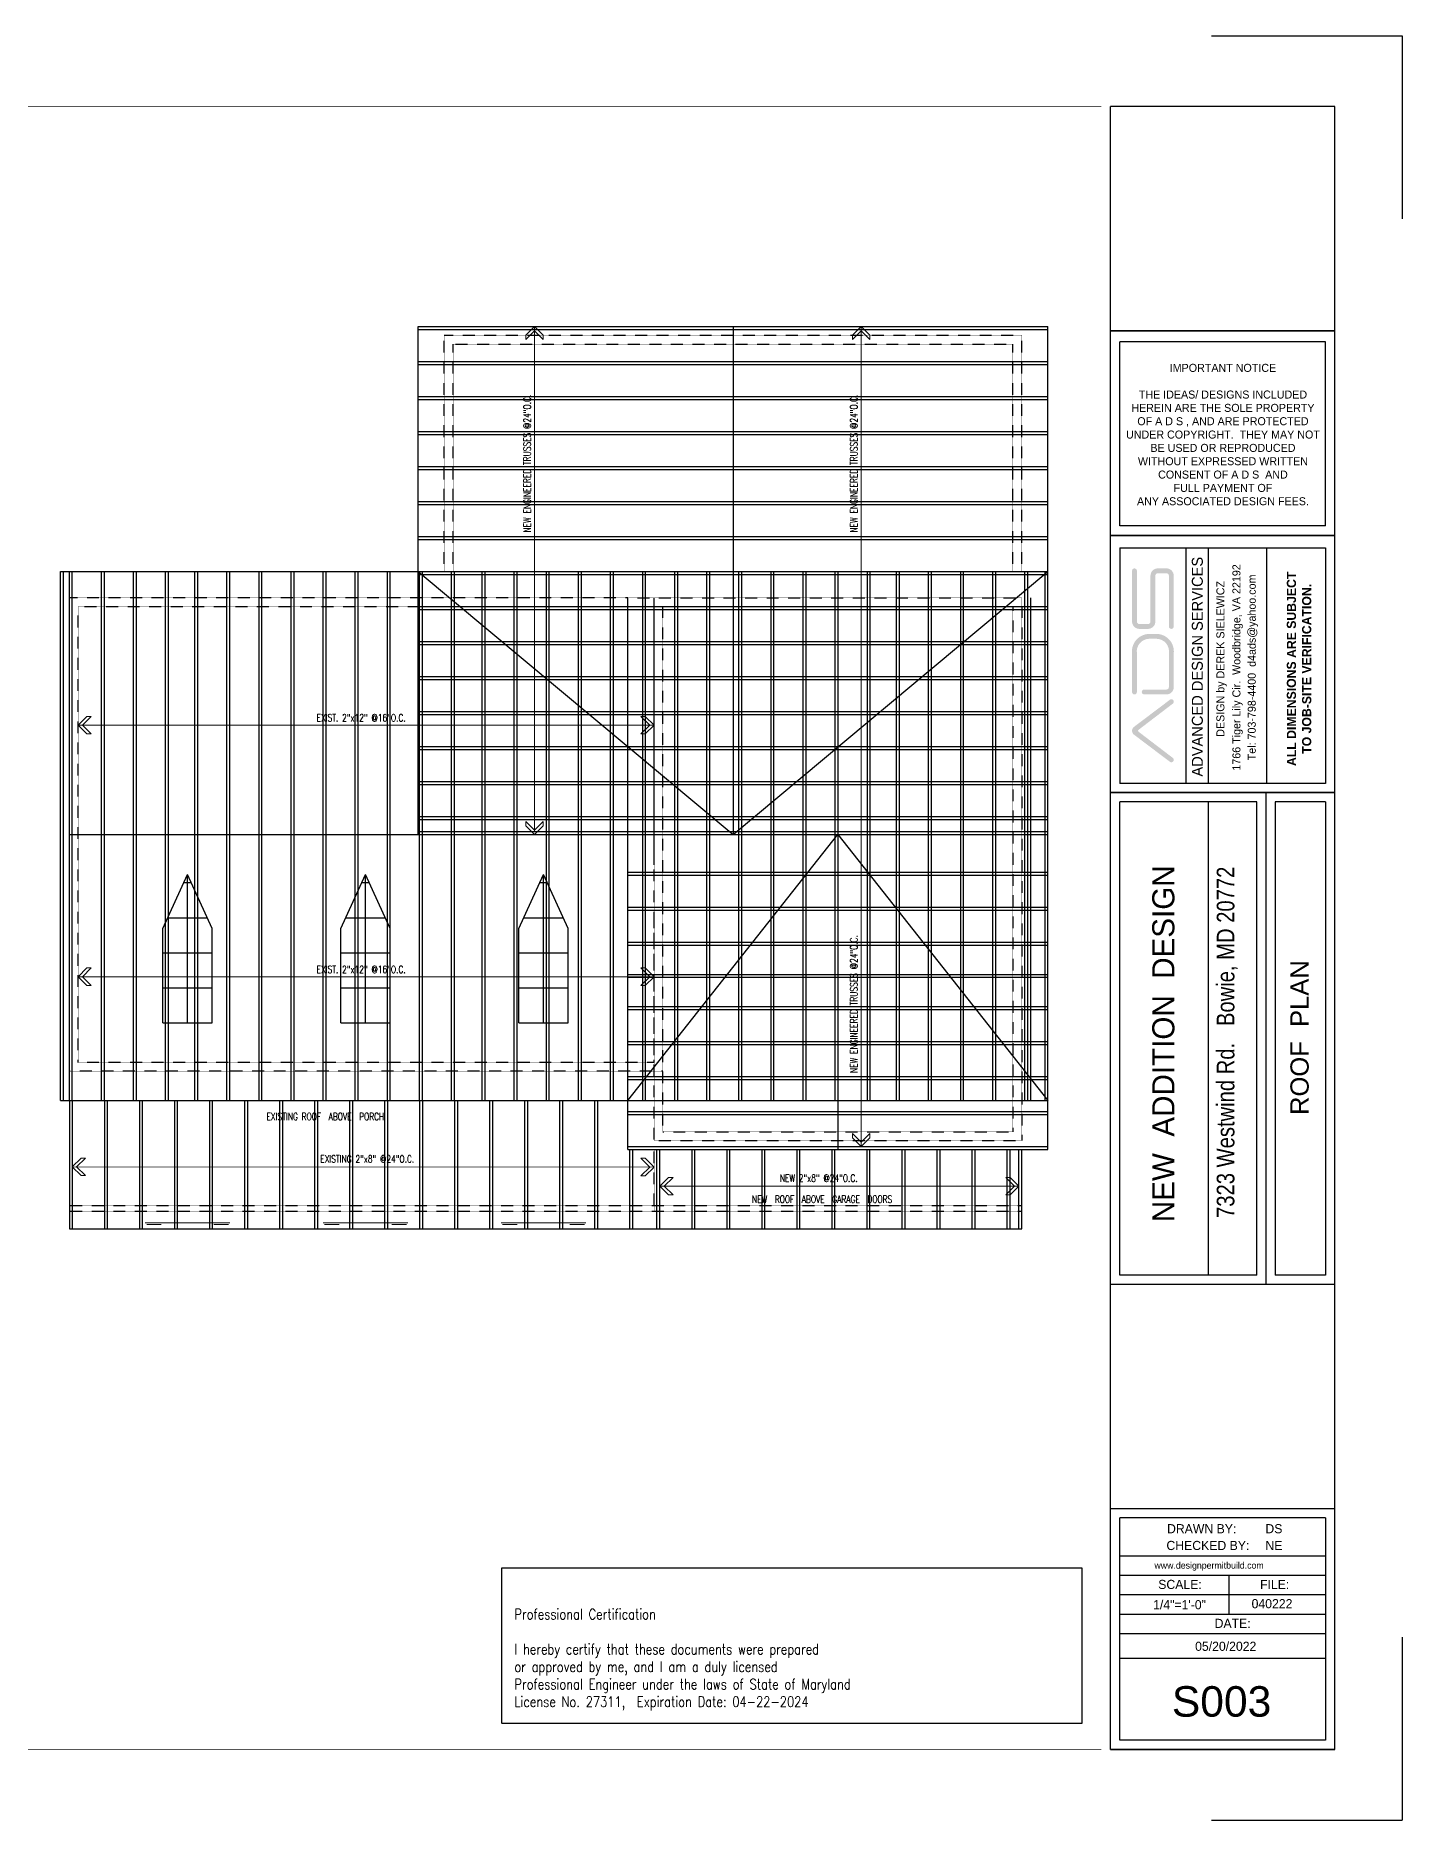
# Model space of a CAD drawing. Header units: inches. Extents: x 26998 to 46838, y -509 to 4343.
# Drawn here: x 35310 to 36247, y 1769 to 2993 of the extents above; entities that cross this region are included whole.
import ezdxf

# ---------------------------------------------------------------- set-up
doc = ezdxf.new("R2010")
doc.units = ezdxf.units.IN
doc.header["$LTSCALE"] = 0.5
doc.header["$MEASUREMENT"] = 0
doc.linetypes.add('DASHED', pattern=[0.75, 0.5, -0.25])
doc.linetypes.add('HIDDEN', pattern=[0.375, 0.25, -0.125])
doc.layers.add('A-Glaz', color=51, linetype='Continuous', lineweight=25)
doc.layers.add('TXT', color=4, linetype='Continuous', lineweight=9)
doc.layers.add('ARWALL', color=7, linetype='HIDDEN')
doc.layers.add('Title Block', color=7, linetype='Continuous')
doc.styles.add('HS-DESIGN-PLAN', font='GOTHIC.TTF', dxfattribs={"height": 0.09375})
doc.styles.add('HS-DESIGN-TTLB', font='GOTHIC.TTF')
doc.styles.get("Standard").update_dxf_attribs({"font": 'romans.shx', "width": 0.75})
doc.styles.add('TAGS', font='romans', dxfattribs={"width": 0.8})

msp = doc.modelspace()

# ---------------------------------------------------------------- hatches: boundary and pattern name
at = {"layer": 'Title Block'}
h = msp.add_hatch(color=256, dxfattribs=at)
h.paths.add_polyline_path([(36089.4782767, 2534.6635765, 0.1912949762), (36090.1462568, 2535.6985823), (36090.1462568, 2536.3456286, 0.1065363828), (36089.8676629, 2536.9912482, 0.1989123674), (36088.7844716, 2537.6680178), (36088.2337963, 2537.6680178, 0.1139636446), (36087.5399912, 2537.3806343), (36062.9602179, 2518.8025062, 0.5149988252), (36062.9602179, 2513.3683904), (36087.5399912, 2494.7902622, 0.1139636446), (36088.2337963, 2494.5028787), (36088.7844716, 2494.5028787, 0.1989123674), (36089.8676629, 2495.1796484, 0.1065363829), (36090.1462568, 2495.825268), (36090.1462568, 2496.4723143, 0.1912949762), (36089.4782767, 2497.5073201), (36066.0638488, 2515.391789, -0.5343557179), (36066.0638488, 2516.7791076)])
h.paths.add_polyline_path([(36085.1399062, 2541.0055849, 0.4142135624), (36090.1462568, 2546.0119356), (36090.1462568, 2569.1516721, 0.440849221), (36078.464772, 2582.5019405), (36073.2424211, 2582.5019405, 0.440849221), (36061.5609363, 2569.1516721), (36061.5609363, 2542.6743685, 0.4142135624), (36063.2297198, 2541.0055849, 0.4142135624), (36064.8985034, 2542.6743685), (36064.8985034, 2569.1516721, -0.4500136067), (36073.2424211, 2579.1643734), (36078.464772, 2579.1643734, -0.4500136067), (36086.8086897, 2569.1516721), (36086.8086897, 2546.0119356, -0.4142135624), (36085.1399062, 2544.343152), (36069.904854, 2544.343152, 0.4142135624), (36068.2360705, 2542.6743685, 0.4142135624), (36069.904854, 2541.0055849)])
h.paths.add_polyline_path([(36074.184813, 2590.9436406, -0.4142135624), (36072.5160295, 2589.2748571), (36066.5672869, 2589.2748571, -0.4142135624), (36064.8985034, 2590.9436406), (36064.8985034, 2625.764862, 0.4142135624), (36063.2297198, 2627.4336456, 0.4142135624), (36061.5609363, 2625.764862), (36061.5609363, 2590.9436406, 0.4142135624), (36066.5672869, 2585.93729), (36072.5160295, 2585.93729, 0.4142135624), (36077.5223801, 2590.9436406), (36077.5223801, 2622.4272949, -0.4142135624), (36079.1911636, 2624.0960785), (36085.1399062, 2624.0960785, -0.4142135624), (36086.8086897, 2622.4272949), (36086.8086897, 2587.6060736, 0.4142135624), (36088.4774733, 2585.93729, 0.4142135624), (36090.1462568, 2587.6060736), (36090.1462568, 2622.4272949, 0.4142135624), (36085.1399062, 2627.4336456), (36079.1911636, 2627.4336456, 0.4142135624), (36074.184813, 2622.4272949)])
h = msp.add_hatch(color=256, dxfattribs=at)
h.paths.add_polyline_path([(36089.4782767, 2534.6635765, 0.1912949762), (36090.1462568, 2535.6985823), (36090.1462568, 2536.3456286, 0.1065363828), (36089.8676629, 2536.9912482, 0.1989123674), (36088.7844716, 2537.6680178), (36088.2337963, 2537.6680178, 0.1139636446), (36087.5399912, 2537.3806343), (36062.9602179, 2518.8025062, 0.5149988252), (36062.9602179, 2513.3683904), (36087.5399912, 2494.7902622, 0.1139636446), (36088.2337963, 2494.5028787), (36088.7844716, 2494.5028787, 0.1989123674), (36089.8676629, 2495.1796484, 0.1065363829), (36090.1462568, 2495.825268), (36090.1462568, 2496.4723143, 0.1912949762), (36089.4782767, 2497.5073201), (36066.0638488, 2515.391789, -0.5343557179), (36066.0638488, 2516.7791076)])
h.paths.add_polyline_path([(36085.1399062, 2541.0055849, 0.4142135624), (36090.1462568, 2546.0119356), (36090.1462568, 2569.1516721, 0.440849221), (36078.464772, 2582.5019405), (36073.2424211, 2582.5019405, 0.440849221), (36061.5609363, 2569.1516721), (36061.5609363, 2542.6743685, 0.4142135624), (36063.2297198, 2541.0055849, 0.4142135624), (36064.8985034, 2542.6743685), (36064.8985034, 2569.1516721, -0.4500136067), (36073.2424211, 2579.1643734), (36078.464772, 2579.1643734, -0.4500136067), (36086.8086897, 2569.1516721), (36086.8086897, 2546.0119356, -0.4142135624), (36085.1399062, 2544.343152), (36069.904854, 2544.343152, 0.4142135624), (36068.2360705, 2542.6743685, 0.4142135624), (36069.904854, 2541.0055849)])
h.paths.add_polyline_path([(36074.184813, 2590.9436406, -0.4142135624), (36072.5160295, 2589.2748571), (36066.5672869, 2589.2748571, -0.4142135624), (36064.8985034, 2590.9436406), (36064.8985034, 2625.764862, 0.4142135624), (36063.2297198, 2627.4336456, 0.4142135624), (36061.5609363, 2625.764862), (36061.5609363, 2590.9436406, 0.4142135624), (36066.5672869, 2585.93729), (36072.5160295, 2585.93729, 0.4142135624), (36077.5223801, 2590.9436406), (36077.5223801, 2622.4272949, -0.4142135624), (36079.1911636, 2624.0960785), (36085.1399062, 2624.0960785, -0.4142135624), (36086.8086897, 2622.4272949), (36086.8086897, 2587.6060736, 0.4142135624), (36088.4774733, 2585.93729, 0.4142135624), (36090.1462568, 2587.6060736), (36090.1462568, 2622.4272949, 0.4142135624), (36085.1399062, 2627.4336456), (36079.1911636, 2627.4336456, 0.4142135624), (36074.184813, 2622.4272949)])

# ---------------------------------------------------------------- linework, layer by layer
for p, q in [((35788.036853, 2793.2590416), (35788.036853, 2444.9590416)), ((35788.036853, 2793.2590416), (35788.036853, 2444.9590416)), ((35572.136853, 2625.2590416), (35788.036853, 2444.9590416)), ((35788.036853, 2444.9590416), (36003.936853, 2625.2590416)), ((35859.936853, 2601.2590416), (35859.936853, 2229.0590416)), ((35333.136853, 2444.9590416), (35715.936853, 2444.9590416)), ((35715.936853, 2444.9590416), (36003.936853, 2444.9590416)), ((35715.936853, 2262.6590416), (35859.936853, 2444.9590416)), ((35859.936853, 2444.9590416), (35859.936853, 2229.0590416)), ((35859.936853, 2444.9590416), (36003.936853, 2262.6590416)), ((35397.136853, 2380.5695574), (35414.136853, 2417.5695574)), ((35411.5520632, 2411.9438385), (35416.7216428, 2411.9438385)), ((35431.136853, 2380.5695574), (35414.136853, 2417.5695574)), ((35414.136853, 2315.9438385), (35414.136853, 2417.5695574)), ((35519.136853, 2380.5695574), (35536.136853, 2417.5695574)), ((35533.5520632, 2411.9438385), (35538.7216428, 2411.9438385)), ((35553.136853, 2380.5695574), (35536.136853, 2417.5695574)), ((35536.136853, 2315.9438385), (35536.136853, 2417.5695574)), ((35641.136853, 2380.5695574), (35658.136853, 2417.5695574)), ((35655.5520632, 2411.9438385), (35660.7216428, 2411.9438385)), ((35675.136853, 2380.5695574), (35658.136853, 2417.5695574)), ((35658.136853, 2315.9438385), (35658.136853, 2417.5695574)), ((35400.5250362, 2387.9438385), (35427.7486698, 2387.9438385)), ((35522.5250362, 2387.9438385), (35549.7486698, 2387.9438385)), ((35644.5250362, 2387.9438385), (35671.7486698, 2387.9438385)), ((35397.136853, 2315.9438385), (35397.136853, 2380.5695574)), ((35431.136853, 2315.9438385), (35431.136853, 2380.5695574)), ((35519.136853, 2315.9438385), (35519.136853, 2380.5695574)), ((35553.136853, 2315.9438385), (35553.136853, 2380.5695574)), ((35641.136853, 2315.9438385), (35641.136853, 2380.5695574)), ((35675.136853, 2315.9438385), (35675.136853, 2380.5695574)), ((35397.136853, 2363.9438385), (35431.136853, 2363.9438385)), ((35397.136853, 2363.9438385), (35431.136853, 2363.9438385)), ((35519.136853, 2363.9438385), (35553.136853, 2363.9438385)), ((35519.136853, 2363.9438385), (35553.136853, 2363.9438385)), ((35641.136853, 2363.9438385), (35675.136853, 2363.9438385)), ((35641.136853, 2363.9438385), (35675.136853, 2363.9438385)), ((35397.136853, 2339.9438385), (35431.136853, 2339.9438385)), ((35519.136853, 2339.9438385), (35553.136853, 2339.9438385)), ((35641.136853, 2339.9438385), (35675.136853, 2339.9438385)), ((35397.136853, 2315.9438385), (35431.136853, 2315.9438385)), ((35519.136853, 2315.9438385), (35553.136853, 2315.9438385)), ((35641.136853, 2315.9438385), (35675.136853, 2315.9438385)), ((35715.936853, 2262.6590416), (36003.936853, 2262.6590416))]:
    msp.add_line(p, q)
msp.add_lwpolyline([(34545.483428, 2944.0852231, 0.5, 0.5, 0), (36040.5426627, 2944.0852231, 0, 0, 0), (36040.5426627, 1817.6360016, 0.5, 0.5, 0), (34545.483428, 1817.6360016, 0.5, 0.5, 0)], format="xyseb")
at = {"layer": 'A-Glaz', "lineweight": 9}
for p, q in [((35397.136853, 2178.6590416), (35385.136853, 2178.6590416)), ((35385.136853, 2178.6590416), (35443.136853, 2178.6590416)), ((35431.136853, 2178.6590416), (35397.136853, 2178.6590416)), ((35397.136853, 2178.6590416), (35431.136853, 2178.6590416)), ((35397.136853, 2178.6590416), (35431.136853, 2178.6590416)), ((35431.136853, 2178.6590416), (35443.136853, 2178.6590416)), ((35519.136853, 2178.6590416), (35507.136853, 2178.6590416)), ((35507.136853, 2178.6590416), (35565.136853, 2178.6590416)), ((35553.136853, 2178.6590416), (35519.136853, 2178.6590416)), ((35519.136853, 2178.6590416), (35553.136853, 2178.6590416)), ((35519.136853, 2178.6590416), (35553.136853, 2178.6590416)), ((35553.136853, 2178.6590416), (35565.136853, 2178.6590416)), ((35641.136853, 2178.6590416), (35629.136853, 2178.6590416)), ((35629.136853, 2178.6590416), (35687.136853, 2178.6590416)), ((35675.136853, 2178.6590416), (35641.136853, 2178.6590416)), ((35641.136853, 2178.6590416), (35675.136853, 2178.6590416)), ((35641.136853, 2178.6590416), (35675.136853, 2178.6590416)), ((35675.136853, 2178.6590416), (35687.136853, 2178.6590416)), ((35396.136853, 2177.6590416), (35386.136853, 2177.6590416)), ((35432.136853, 2177.6590416), (35442.136853, 2177.6590416)), ((35518.136853, 2177.6590416), (35508.136853, 2177.6590416)), ((35554.136853, 2177.6590416), (35564.136853, 2177.6590416)), ((35640.136853, 2177.6590416), (35630.136853, 2177.6590416)), ((35676.136853, 2177.6590416), (35686.136853, 2177.6590416))]:
    msp.add_line(p, q, dxfattribs=at)
at = {"layer": 'ARWALL', "color": 7}
for p, q in [((35590.136853, 2787.2590416), (35985.936853, 2787.2590416)), ((35590.136853, 2625.2590416), (35590.136853, 2787.2590416)), ((35596.136853, 2781.2590416), (35979.936853, 2781.2590416)), ((35596.136853, 2625.2590416), (35596.136853, 2781.2590416)), ((35979.936853, 2625.2590416), (35979.936853, 2781.2590416)), ((35979.936853, 2625.2590416), (35979.936853, 2781.2590416)), ((35985.936853, 2625.2590416), (35985.936853, 2787.2590416)), ((35985.936853, 2625.2590416), (35985.936853, 2787.2590416)), ((35985.936853, 2625.2590416), (35985.936853, 2787.2590416)), ((35985.936853, 2625.2590416), (35985.936853, 2787.2590416)), ((35333.136853, 2262.6590416), (35333.136853, 2607.2590416)), ((35715.936853, 2607.2590416), (35333.136853, 2607.2590416)), ((35715.936853, 2607.2590416), (35733.936853, 2607.2590416)), ((35733.936853, 2288.6590416), (35733.936853, 2607.2590416)), ((35733.936853, 2607.2590416), (35985.936853, 2607.2590416)), ((35985.936853, 2607.2590416), (35985.936853, 2235.0590416)), ((35339.136853, 2601.2590416), (35739.936853, 2601.2590416)), ((35339.136853, 2288.6590416), (35339.136853, 2601.2590416)), ((35739.936853, 2601.2590416), (35979.936853, 2601.2590416)), ((35739.936853, 2241.0590416), (35739.936853, 2601.2590416)), ((35739.936853, 2601.2590416), (35979.936853, 2601.2590416)), ((35979.936853, 2601.2590416), (35979.936853, 2241.0590416)), ((35733.936853, 2235.0590416), (35733.936853, 2394.2590416)), ((35733.936853, 2288.6590416), (35733.936853, 2348.6590416)), ((35733.936853, 2288.6590416), (35339.136853, 2288.6590416)), ((35739.936853, 2282.6590416), (35333.136853, 2282.6590416)), ((35739.936853, 2241.0590416), (35979.936853, 2241.0590416)), ((35733.936853, 2235.0590416), (35985.936853, 2235.0590416)), ((35733.936853, 2186.6590416), (35733.936853, 2229.0590416)), ((35333.136853, 2190.6590416), (35985.936853, 2190.6590416)), ((35333.136853, 2186.6590416), (35733.936853, 2186.6590416)), ((35333.136853, 2186.6590416), (35985.936853, 2186.6590416))]:
    msp.add_line(p, q, dxfattribs=at)
at = {"layer": 'Title Block'}
for p, q in [((36115.9988209, 2992.6621831), (36246.8024059, 2992.6621831)), ((36115.9988209, 2992.6621831), (36246.8024059, 2992.6621831)), ((36115.9988209, 2992.6621831), (36246.8024059, 2992.6621831)), ((36115.9988209, 2992.6621831), (36246.8024059, 2992.6621831)), ((36115.9988209, 2992.6621831), (36246.8024059, 2992.6621831)), ((36115.9988209, 2992.6621831), (36246.8024059, 2992.6621831)), ((36115.9988209, 2992.6621831), (36246.8024059, 2992.6621831)), ((36115.9988209, 2992.6621831), (36246.8024059, 2992.6621831)), ((36246.8024059, 2992.6621831), (36246.8024059, 2867.1717031)), ((36246.8024059, 2992.6621831), (36246.8024059, 2867.1717031)), ((36246.8024059, 2992.6621831), (36246.8024059, 2867.1717031)), ((36246.8024059, 2992.6621831), (36246.8024059, 2867.1717031)), ((36246.8024059, 2992.6621831), (36246.8024059, 2867.1717031)), ((36246.8024059, 2992.6621831), (36246.8024059, 2867.1717031)), ((36246.8024059, 2992.6621831), (36246.8024059, 2867.1717031)), ((36246.8024059, 2992.6621831), (36246.8024059, 2867.1717031)), ((36246.8024059, 2992.6621831), (36246.8024059, 2867.1717031)), ((36246.8024059, 2992.6621831), (36246.8024059, 2867.1717031)), ((36246.8024059, 2992.6621831), (36246.8024059, 2867.1717031)), ((36246.8024059, 2992.6621831), (36246.8024059, 2867.1717031)), ((36246.8024059, 2992.6621831), (36246.8024059, 2867.1717031)), ((36246.8024059, 2992.6621831), (36246.8024059, 2867.1717031)), ((36246.8024059, 2992.6621831), (36246.8024059, 2867.1717031)), ((36246.8024059, 2992.6621831), (36246.8024059, 2867.1717031)), ((36246.8024059, 2992.6621831), (36246.8024059, 2867.1717031)), ((36246.8024059, 2992.6621831), (36246.8024059, 2867.1717031)), ((36246.8024059, 2992.6621831), (36246.8024059, 2867.1717031)), ((36246.8024059, 2992.6621831), (36246.8024059, 2867.1717031)), ((36246.8024059, 2992.6621831), (36246.8024059, 2867.1717031)), ((36246.8024059, 2992.6621831), (36246.8024059, 2867.1717031)), ((36246.8024059, 2992.6621831), (36246.8024059, 2867.1717031)), ((36246.8024059, 2992.6621831), (36246.8024059, 2867.1717031)), ((36246.8024059, 2992.6621831), (36246.8024059, 2867.1717031)), ((36246.8024059, 2992.6621831), (36246.8024059, 2867.1717031)), ((36246.8024059, 2992.6621831), (36246.8024059, 2867.1717031)), ((36246.8024059, 2992.6621831), (36246.8024059, 2867.1717031)), ((36246.8024059, 2992.6621831), (36246.8024059, 2867.1717031)), ((36246.8024059, 2992.6621831), (36246.8024059, 2867.1717031)), ((36046.8677877, 1817.6359916), (36046.8677877, 2944.0852131)), ((36200.4827877, 2944.0852131), (36046.8677877, 2944.0852131)), ((36200.4827877, 1817.6359916), (36200.4827877, 2944.0852131)), ((35572.136853, 2793.2590416), (36003.936853, 2793.2590416)), ((35572.136853, 2444.9590416), (35572.136853, 2793.2590416)), ((35572.136853, 2791.2590416), (36003.936853, 2791.2590416)), ((36003.936853, 2229.0590416), (36003.936853, 2793.2590416)), ((36046.8677877, 2790.4027131), (36200.4827877, 2790.4027131)), ((36046.8677877, 2790.4027131), (36200.4827877, 2790.4027131)), ((36046.8677877, 2790.4027131), (36200.4827877, 2790.4027131)), ((36046.8677877, 2790.4027131), (36200.4827877, 2790.4027131)), ((36200.4827877, 2790.4027131), (36046.8677877, 2790.4027131)), ((36053.1377877, 2656.4939631), (36053.1377877, 2782.8152131)), ((36194.2127877, 2782.8152131), (36053.1377877, 2782.8152131)), ((36053.1377877, 2656.4939631), (36053.1377877, 2782.8152131)), ((36194.2127877, 2656.4939631), (36194.2127877, 2782.8152131)), ((35572.136853, 2769.2590416), (36003.936853, 2769.2590416)), ((35572.136853, 2767.2590416), (36003.936853, 2767.2590416)), ((35572.136853, 2745.2590416), (36003.936853, 2745.2590416)), ((35572.136853, 2743.2590416), (36003.936853, 2743.2590416)), ((35572.136853, 2721.2590416), (36003.936853, 2721.2590416)), ((35572.136853, 2719.2590416), (36003.936853, 2719.2590416)), ((35572.136853, 2697.2590416), (36003.936853, 2697.2590416)), ((35572.136853, 2695.2590416), (36003.936853, 2695.2590416)), ((35572.136853, 2673.2590416), (36003.936853, 2673.2590416)), ((35572.136853, 2671.2590416), (36003.936853, 2671.2590416)), ((36194.2127877, 2656.4939631), (36053.1377877, 2656.4939631)), ((35572.136853, 2649.2590416), (36003.936853, 2649.2590416)), ((35572.136853, 2647.2590416), (36003.936853, 2647.2590416)), ((36046.8677877, 2649.9027131), (36200.4827877, 2649.9027131)), ((36046.8677877, 2649.9027131), (36200.4827877, 2649.9027131)), ((36046.8677877, 2649.9027131), (36200.4827877, 2649.9027131)), ((36200.4827877, 2649.9027131), (36046.8677877, 2649.9027131)), ((36053.1929127, 2641.4939631), (36194.2127877, 2641.4939631)), ((36053.1929127, 2641.4939631), (36053.1929127, 2479.9897139)), ((36053.1929127, 2641.4939631), (36053.1929127, 2479.9897139)), ((36098.724385, 2479.9897139), (36098.724385, 2641.4939631)), ((36098.724385, 2479.9897139), (36098.724385, 2641.4939631)), ((36113.9786168, 2479.9897139), (36113.9786168, 2641.4939631)), ((36113.9786168, 2479.9897139), (36113.9786168, 2641.4939631)), ((36153.9786168, 2479.9897139), (36153.9786168, 2641.4939631)), ((36153.9786168, 2479.9897139), (36153.9786168, 2641.4939631)), ((36194.2127877, 2641.4939631), (36194.2127877, 2479.9897139)), ((35327.136853, 2625.2590416), (35745.936853, 2625.2590416)), ((35327.136853, 2262.6590416), (35327.136853, 2625.2590416)), ((35329.136853, 2262.6590416), (35329.136853, 2625.2590416)), ((35333.136853, 2262.6590416), (35333.136853, 2625.2590416)), ((35335.136853, 2262.6590416), (35335.136853, 2625.2590416)), ((35355.136853, 2262.6590416), (35355.136853, 2625.2590416)), ((35357.136853, 2262.6590416), (35357.136853, 2625.2590416)), ((35377.136853, 2262.6590416), (35377.136853, 2625.2590416)), ((35379.136853, 2262.6590416), (35379.136853, 2625.2590416)), ((35399.136853, 2262.6590416), (35399.136853, 2625.2590416)), ((35401.136853, 2262.6590416), (35401.136853, 2625.2590416)), ((35419.136853, 2262.6590416), (35419.136853, 2625.2590416)), ((35421.136853, 2262.6590416), (35421.136853, 2625.2590416)), ((35441.136853, 2262.6590416), (35441.136853, 2625.2590416)), ((35443.136853, 2262.6590416), (35443.136853, 2625.2590416)), ((35463.136853, 2262.6590416), (35463.136853, 2625.2590416)), ((35465.136853, 2262.6590416), (35465.136853, 2625.2590416)), ((35485.136853, 2262.6590416), (35485.136853, 2625.2590416)), ((35487.136853, 2262.6590416), (35487.136853, 2625.2590416)), ((35507.136853, 2262.6590416), (35507.136853, 2625.2590416)), ((35509.136853, 2262.6590416), (35509.136853, 2625.2590416)), ((35529.136853, 2262.6590416), (35529.136853, 2625.2590416)), ((35531.136853, 2262.6590416), (35531.136853, 2625.2590416)), ((35551.136853, 2262.6590416), (35551.136853, 2625.2590416)), ((35553.136853, 2262.6590416), (35553.136853, 2625.2590416)), ((35572.136853, 2625.2590416), (36003.936853, 2625.2590416)), ((35572.136853, 2623.2590416), (36003.936853, 2623.2590416)), ((35573.136853, 2262.6590416), (35573.136853, 2625.2590416)), ((35575.136853, 2262.6590416), (35575.136853, 2625.2590416)), ((35595.136853, 2262.6590416), (35595.136853, 2625.2590416)), ((35597.136853, 2262.6590416), (35597.136853, 2625.2590416)), ((35616.136853, 2262.6590416), (35616.136853, 2625.2590416)), ((35618.136853, 2262.6590416), (35618.136853, 2625.2590416)), ((35638.136853, 2262.6590416), (35638.136853, 2625.2590416)), ((35640.136853, 2262.6590416), (35640.136853, 2625.2590416)), ((35660.136853, 2262.6590416), (35660.136853, 2625.2590416)), ((35662.136853, 2262.6590416), (35662.136853, 2625.2590416)), ((35682.136853, 2262.6590416), (35682.136853, 2625.2590416)), ((35684.136853, 2262.6590416), (35684.136853, 2625.2590416)), ((35704.136853, 2262.6590416), (35704.136853, 2625.2590416)), ((35706.136853, 2262.6590416), (35706.136853, 2625.2590416)), ((35726.136853, 2262.6590416), (35726.136853, 2625.2590416)), ((35728.136853, 2262.6590416), (35728.136853, 2625.2590416)), ((35748.136853, 2262.6590416), (35748.136853, 2625.2590416)), ((35750.136853, 2262.6590416), (35750.136853, 2625.2590416)), ((35770.136853, 2262.6590416), (35770.136853, 2625.2590416)), ((35772.136853, 2262.6590416), (35772.136853, 2625.2590416)), ((35792.136853, 2262.6590416), (35792.136853, 2625.2590416)), ((35794.136853, 2262.6590416), (35794.136853, 2625.2590416)), ((35814.136853, 2262.6590416), (35814.136853, 2625.2590416)), ((35816.136853, 2262.6590416), (35816.136853, 2625.2590416)), ((35836.136853, 2262.6590416), (35836.136853, 2625.2590416)), ((35838.136853, 2262.6590416), (35838.136853, 2625.2590416)), ((35858.136853, 2262.6590416), (35858.136853, 2625.2590416)), ((35860.136853, 2262.6590416), (35860.136853, 2625.2590416)), ((35880.136853, 2262.6590416), (35880.136853, 2625.2590416)), ((35882.136853, 2262.6590416), (35882.136853, 2625.2590416)), ((35900.136853, 2262.6590416), (35900.136853, 2625.2590416)), ((35902.136853, 2262.6590416), (35902.136853, 2625.2590416)), ((35922.136853, 2262.6590416), (35922.136853, 2625.2590416)), ((35924.136853, 2262.6590416), (35924.136853, 2625.2590416)), ((35944.136853, 2262.6590416), (35944.136853, 2625.2590416)), ((35946.136853, 2262.6590416), (35946.136853, 2625.2590416)), ((35966.136853, 2262.6590416), (35966.136853, 2625.2590416)), ((35968.136853, 2262.6590416), (35968.136853, 2625.2590416)), ((35988.136853, 2262.6590416), (35988.136853, 2625.2590416)), ((35990.136853, 2262.6590416), (35990.136853, 2625.2590416)), ((36001.936853, 2262.6590416), (36001.936853, 2625.2590416)), ((35715.936853, 2229.0590416), (35715.936853, 2607.2590416)), ((35991.936853, 2607.2590416), (35991.936853, 2262.6590416)), ((35572.136853, 2601.2590416), (36003.936853, 2601.2590416)), ((35572.136853, 2599.2590416), (36003.936853, 2599.2590416)), ((35733.936853, 2424.2590416), (35733.936853, 2601.2590416)), ((35572.136853, 2577.2590416), (36003.936853, 2577.2590416)), ((35572.136853, 2575.2590416), (36003.936853, 2575.2590416)), ((35572.136853, 2553.2590416), (36003.936853, 2553.2590416)), ((35572.136853, 2551.2590416), (36003.936853, 2551.2590416)), ((35572.136853, 2529.2590416), (36003.936853, 2529.2590416)), ((35572.136853, 2527.2590416), (36003.936853, 2527.2590416)), ((35572.136853, 2505.2590416), (36003.936853, 2505.2590416)), ((35572.136853, 2503.2590416), (36003.936853, 2503.2590416)), ((35572.136853, 2481.2590416), (36003.936853, 2481.2590416)), ((35572.136853, 2479.2590416), (36003.936853, 2479.2590416)), ((36046.8677877, 2473.7197139), (36200.4827877, 2473.7197139)), ((36046.8677877, 2473.7197139), (36200.4827877, 2473.7197139)), ((36200.4827877, 2473.7197139), (36046.8677877, 2473.7197139)), ((36194.2127877, 2479.9897139), (36053.1377877, 2479.9897139)), ((36153.4577877, 2136.6574842), (36153.4577877, 2473.7197139)), ((36053.1377877, 2142.9274842), (36053.1377877, 2467.4497139)), ((36147.1877877, 2467.4497139), (36053.1377877, 2467.4497139)), ((36113.9586358, 2142.9274842), (36113.9586358, 2467.4497139)), ((36147.1877877, 2142.9274842), (36147.1877877, 2467.4497139)), ((36194.2127877, 2467.4497139), (36159.7277877, 2467.4497139)), ((36159.7277877, 2467.4497139), (36159.7277877, 2142.9274842)), ((36194.2127877, 2467.4497139), (36194.2127877, 2142.9274842)), ((35572.136853, 2457.2590416), (36003.936853, 2457.2590416)), ((35572.136853, 2455.2590416), (36003.936853, 2455.2590416)), ((35572.136853, 2446.9590416), (36003.936853, 2446.9590416)), ((35715.936853, 2419.0590416), (36003.936853, 2419.0590416)), ((35715.936853, 2417.0590416), (36003.936853, 2417.0590416)), ((35715.936853, 2395.0590416), (36003.936853, 2395.0590416)), ((35715.936853, 2393.0590416), (36003.936853, 2393.0590416)), ((35715.936853, 2371.0590416), (36003.936853, 2371.0590416)), ((35715.936853, 2369.0590416), (36003.936853, 2369.0590416)), ((35715.936853, 2349.0590416), (36003.936853, 2349.0590416)), ((35715.936853, 2347.0590416), (36003.936853, 2347.0590416)), ((35715.936853, 2327.0590416), (36003.936853, 2327.0590416)), ((35715.936853, 2325.0590416), (36003.936853, 2325.0590416)), ((35715.936853, 2303.0590416), (36003.936853, 2303.0590416)), ((35715.936853, 2301.0590416), (36003.936853, 2301.0590416)), ((35715.936853, 2279.0590416), (36003.936853, 2279.0590416)), ((35715.936853, 2277.0590416), (36003.936853, 2277.0590416)), ((35327.136853, 2262.6590416), (35715.936853, 2262.6590416)), ((35333.136853, 2262.6590416), (35333.136853, 2174.6590416)), ((35335.136853, 2262.6590416), (35335.136853, 2174.6590416)), ((35357.136853, 2262.6590416), (35357.136853, 2174.6590416)), ((35359.136853, 2262.6590416), (35359.136853, 2174.6590416)), ((35381.136853, 2262.6590416), (35381.136853, 2174.6590416)), ((35383.136853, 2262.6590416), (35383.136853, 2174.6590416)), ((35405.136853, 2262.6590416), (35405.136853, 2174.6590416)), ((35407.136853, 2262.6590416), (35407.136853, 2174.6590416)), ((35429.136853, 2262.6590416), (35429.136853, 2174.6590416)), ((35431.136853, 2262.6590416), (35431.136853, 2174.6590416)), ((35453.136853, 2262.6590416), (35453.136853, 2174.6590416)), ((35455.136853, 2262.6590416), (35455.136853, 2174.6590416)), ((35477.136853, 2262.6590416), (35477.136853, 2174.6590416)), ((35479.136853, 2262.6590416), (35479.136853, 2174.6590416)), ((35501.136853, 2262.6590416), (35501.136853, 2174.6590416)), ((35503.136853, 2262.6590416), (35503.136853, 2174.6590416)), ((35525.136853, 2262.6590416), (35525.136853, 2174.6590416)), ((35527.136853, 2262.6590416), (35527.136853, 2174.6590416)), ((35549.136853, 2262.6590416), (35549.136853, 2174.6590416)), ((35551.136853, 2262.6590416), (35551.136853, 2174.6590416)), ((35573.136853, 2262.6590416), (35573.136853, 2174.6590416)), ((35575.136853, 2262.6590416), (35575.136853, 2174.6590416)), ((35597.136853, 2262.6590416), (35597.136853, 2174.6590416)), ((35599.136853, 2262.6590416), (35599.136853, 2174.6590416)), ((35621.136853, 2262.6590416), (35621.136853, 2174.6590416)), ((35623.136853, 2262.6590416), (35623.136853, 2174.6590416)), ((35645.136853, 2262.6590416), (35645.136853, 2174.6590416)), ((35647.136853, 2262.6590416), (35647.136853, 2174.6590416)), ((35669.136853, 2262.6590416), (35669.136853, 2174.6590416)), ((35671.136853, 2262.6590416), (35671.136853, 2174.6590416)), ((35693.136853, 2262.6590416), (35693.136853, 2174.6590416)), ((35695.136853, 2262.6590416), (35695.136853, 2174.6590416)), ((35715.936853, 2255.0590416), (36003.936853, 2255.0590416)), ((35715.936853, 2253.0590416), (36003.936853, 2253.0590416)), ((35715.936853, 2231.0590416), (36003.936853, 2231.0590416)), ((35715.936853, 2229.0590416), (36003.936853, 2229.0590416)), ((35717.136853, 2229.0590416), (35717.136853, 2174.6590416)), ((35719.136853, 2229.0590416), (35719.136853, 2174.6590416)), ((35735.936853, 2174.6590416), (35735.936853, 2229.0590416)), ((35737.936853, 2174.6590416), (35737.936853, 2229.0590416)), ((35759.936853, 2174.6590416), (35759.936853, 2229.0590416)), ((35761.936853, 2174.6590416), (35761.936853, 2229.0590416)), ((35783.936853, 2174.6590416), (35783.936853, 2229.0590416)), ((35785.936853, 2174.6590416), (35785.936853, 2229.0590416)), ((35807.936853, 2174.6590416), (35807.936853, 2229.0590416)), ((35809.936853, 2174.6590416), (35809.936853, 2229.0590416)), ((35831.936853, 2174.6590416), (35831.936853, 2229.0590416)), ((35833.936853, 2174.6590416), (35833.936853, 2229.0590416)), ((35855.936853, 2174.6590416), (35855.936853, 2229.0590416)), ((35857.936853, 2174.6590416), (35857.936853, 2229.0590416)), ((35879.936853, 2174.6590416), (35879.936853, 2229.0590416)), ((35881.936853, 2174.6590416), (35881.936853, 2229.0590416)), ((35903.936853, 2174.6590416), (35903.936853, 2229.0590416)), ((35905.936853, 2174.6590416), (35905.936853, 2229.0590416)), ((35927.936853, 2174.6590416), (35927.936853, 2229.0590416)), ((35929.936853, 2174.6590416), (35929.936853, 2229.0590416)), ((35951.936853, 2174.6590416), (35951.936853, 2229.0590416)), ((35953.936853, 2174.6590416), (35953.936853, 2229.0590416)), ((35975.936853, 2174.6590416), (35975.936853, 2229.0590416)), ((35977.936853, 2174.6590416), (35977.936853, 2229.0590416)), ((35983.936853, 2174.6590416), (35983.936853, 2229.0590416)), ((35985.936853, 2174.6590416), (35985.936853, 2229.0590416)), ((35985.936853, 2174.6590416), (35985.936853, 2229.0590416)), ((35333.136853, 2174.6590416), (35985.936853, 2174.6590416)), ((36147.1877877, 2142.9274842), (36053.1377877, 2142.9274842)), ((36194.2127877, 2142.9274842), (36159.7277877, 2142.9274842)), ((36046.8677877, 2136.6574842), (36200.4827877, 2136.6574842)), ((36046.8677877, 2136.6574842), (36200.4827877, 2136.6574842)), ((36046.8677877, 1982.7962342), (36200.4827877, 1982.7962342)), ((36053.1377877, 1950.2021646), (36053.1377877, 1976.5262342)), ((36194.2127877, 1976.5262342), (36053.1377877, 1976.5262342)), ((36194.2127877, 1976.5262342), (36194.2127877, 1950.2021646)), ((36053.1377877, 1823.9059916), (36053.1377877, 1950.2021646)), ((36194.2127877, 1950.2021646), (36053.1377877, 1950.2021646)), ((36194.2127877, 1950.2021646), (36194.2127877, 1823.9059916)), ((36194.2127877, 1936.8784146), (36053.1377877, 1936.8784146)), ((36128.1877877, 1910.2309146), (36128.1877877, 1936.8784146)), ((36194.2127877, 1923.5546646), (36053.1377877, 1923.5546646)), ((36194.2127877, 1910.2309146), (36053.1377877, 1910.2309146)), ((36194.2127877, 1896.9071646), (36053.1377877, 1896.9071646)), ((36246.8024059, 1894.5495216), (36246.8024059, 1769.0590416)), ((36246.8024059, 1894.5495216), (36246.8024059, 1769.0590416)), ((36246.8024059, 1894.5495216), (36246.8024059, 1769.0590416)), ((36246.8024059, 1894.5495216), (36246.8024059, 1769.0590416)), ((36246.8024059, 1894.5495216), (36246.8024059, 1769.0590416)), ((36246.8024059, 1894.5495216), (36246.8024059, 1769.0590416)), ((36246.8024059, 1894.5495216), (36246.8024059, 1769.0590416)), ((36246.8024059, 1894.5495216), (36246.8024059, 1769.0590416)), ((36246.8024059, 1894.5495216), (36246.8024059, 1769.0590416)), ((36246.8024059, 1894.5495216), (36246.8024059, 1769.0590416)), ((36246.8024059, 1894.5495216), (36246.8024059, 1769.0590416)), ((36246.8024059, 1894.5495216), (36246.8024059, 1769.0590416)), ((36246.8024059, 1894.5495216), (36246.8024059, 1769.0590416)), ((36246.8024059, 1894.5495216), (36246.8024059, 1769.0590416)), ((36246.8024059, 1894.5495216), (36246.8024059, 1769.0590416)), ((36246.8024059, 1894.5495216), (36246.8024059, 1769.0590416)), ((36246.8024059, 1894.5495216), (36246.8024059, 1769.0590416)), ((36246.8024059, 1894.5495216), (36246.8024059, 1769.0590416)), ((36246.8024059, 1894.5495216), (36246.8024059, 1769.0590416)), ((36246.8024059, 1894.5495216), (36246.8024059, 1769.0590416)), ((36246.8024059, 1894.5495216), (36246.8024059, 1769.0590416)), ((36246.8024059, 1894.5495216), (36246.8024059, 1769.0590416)), ((36246.8024059, 1894.5495216), (36246.8024059, 1769.0590416)), ((36246.8024059, 1894.5495216), (36246.8024059, 1769.0590416)), ((36246.8024059, 1894.5495216), (36246.8024059, 1769.0590416)), ((36246.8024059, 1894.5495216), (36246.8024059, 1769.0590416)), ((36246.8024059, 1894.5495216), (36246.8024059, 1769.0590416)), ((36246.8024059, 1894.5495216), (36246.8024059, 1769.0590416)), ((36246.8024059, 1894.5495216), (36246.8024059, 1769.0590416)), ((36246.8024059, 1894.5495216), (36246.8024059, 1769.0590416)), ((36194.2127877, 1880.1064672), (36053.1377877, 1880.1064672)), ((36194.2127877, 1823.9059916), (36053.1929127, 1823.9059916)), ((36046.8677877, 1817.6359916), (36200.4827877, 1817.6359916)), ((36046.8677877, 1817.6359916), (36200.4827877, 1817.6359916)), ((36046.8677877, 1817.6359916), (36200.4827877, 1817.6359916)), ((36046.8677877, 1817.6359916), (36200.4827877, 1817.6359916)), ((36200.4827877, 1817.6359916), (36046.8677877, 1817.6359916)), ((36115.9988209, 1769.0590416), (36246.8024059, 1769.0590416)), ((36115.9988209, 1769.0590416), (36246.8024059, 1769.0590416)), ((36115.9988209, 1769.0590416), (36246.8024059, 1769.0590416)), ((36115.9988209, 1769.0590416), (36246.8024059, 1769.0590416)), ((36115.9988209, 1769.0590416), (36246.8024059, 1769.0590416)), ((36115.9988209, 1769.0590416), (36246.8024059, 1769.0590416)), ((36115.9988209, 1769.0590416), (36246.8024059, 1769.0590416)), ((36115.9988209, 1769.0590416), (36246.8024059, 1769.0590416)), ((36115.9988209, 1769.0590416), (36246.8024059, 1769.0590416)), ((36115.9988209, 1769.0590416), (36246.8024059, 1769.0590416)), ((36115.9988209, 1769.0590416), (36246.8024059, 1769.0590416))]:
    msp.add_line(p, q, dxfattribs=at)
at = {"layer": 'Title Block', "const_width": 0.5}
for points in [[(36046.8677877, 2944.0852131), (36200.4827877, 2944.0852131)], [(36046.8677877, 1817.6359916), (36046.8677877, 2944.0852131)], [(36200.4827877, 1817.6359916), (36200.4827877, 2944.0852131)], [(36046.8677877, 2790.4027131), (36200.4827877, 2790.4027131)], [(36046.8677877, 2790.4027131), (36200.4827877, 2790.4027131)], [(36046.8677877, 2649.9027131), (36200.4827877, 2649.9027131)], [(36046.8677877, 2649.9027131), (36200.4827877, 2649.9027131)], [(36046.8677877, 2473.7197139), (36200.4827877, 2473.7197139)], [(36046.8677877, 2473.7197139), (36200.4827877, 2473.7197139)], [(36153.4577877, 2136.6574842), (36153.4577877, 2473.7197139)], [(36046.8677877, 2136.6574842), (36200.4827877, 2136.6574842)], [(36046.8677877, 1982.7962342), (36200.4827877, 1982.7962342)], [(36046.8677877, 1817.6359916), (36200.4827877, 1817.6359916)], [(36046.8677877, 1817.6359916), (36200.4827877, 1817.6359916)], [(36046.8677877, 1817.6359916), (36200.4827877, 1817.6359916)]]:
    msp.add_lwpolyline(points, dxfattribs=at)
at = {"layer": 'Title Block', "color": 253, "linetype": 'DASHED', "elevation": -143.9991213}
msp.add_lwpolyline([(35629.6776, 1942.2560806), (36027.1776, 1942.2560806), (36027.1776, 1835.3948306), (35629.6776, 1835.3948306)], close=True, dxfattribs=at)
at = {"layer": 'TXT'}
for p, q in [((35651.936853, 2793.2590416), (35651.936853, 2446.9590416)), ((35875.936853, 2793.2590416), (35875.936853, 2231.0590416)), ((35645.936853, 2787.2590416), (35645.936853, 2784.2590416)), ((35645.936853, 2787.2590416), (35645.936853, 2784.2590416)), ((35657.936853, 2787.2590416), (35657.936853, 2784.2590416)), ((35657.936853, 2787.2590416), (35657.936853, 2784.2590416)), ((35869.936853, 2787.2590416), (35869.936853, 2784.2590416)), ((35869.936853, 2787.2590416), (35869.936853, 2784.2590416)), ((35881.936853, 2787.2590416), (35881.936853, 2784.2590416)), ((35881.936853, 2787.2590416), (35881.936853, 2784.2590416)), ((35345.136853, 2525.9590416), (35348.136853, 2525.9590416)), ((35727.936853, 2525.9590416), (35724.936853, 2525.9590416)), ((35727.936853, 2525.9590416), (35724.936853, 2525.9590416)), ((35733.936853, 2519.9590416), (35339.136853, 2519.9590416)), ((35345.136853, 2513.9590416), (35348.136853, 2513.9590416)), ((35727.936853, 2513.9590416), (35724.936853, 2513.9590416)), ((35727.936853, 2513.9590416), (35724.936853, 2513.9590416)), ((35645.936853, 2450.9590416), (35645.936853, 2453.9590416)), ((35645.936853, 2450.9590416), (35645.936853, 2453.9590416)), ((35657.936853, 2450.9590416), (35657.936853, 2453.9590416)), ((35657.936853, 2450.9590416), (35657.936853, 2453.9590416)), ((35345.136853, 2353.4590416), (35348.136853, 2353.4590416)), ((35727.936853, 2353.4590416), (35724.936853, 2353.4590416)), ((35727.936853, 2353.4590416), (35724.936853, 2353.4590416)), ((35733.936853, 2347.4590416), (35339.136853, 2347.4590416)), ((35345.136853, 2341.4590416), (35348.136853, 2341.4590416)), ((35727.936853, 2341.4590416), (35724.936853, 2341.4590416)), ((35727.936853, 2341.4590416), (35724.936853, 2341.4590416)), ((35869.936853, 2237.0590416), (35869.936853, 2240.0590416)), ((35869.936853, 2237.0590416), (35869.936853, 2240.0590416)), ((35881.936853, 2237.0590416), (35881.936853, 2240.0590416)), ((35881.936853, 2237.0590416), (35881.936853, 2240.0590416)), ((35733.936853, 2216.9590416), (35335.136853, 2217.1590416)), ((35341.136853, 2223.1590416), (35344.136853, 2223.1590416)), ((35727.936853, 2222.9590416), (35724.936853, 2222.9590416)), ((35341.136853, 2211.1590416), (35344.136853, 2211.1590416)), ((35727.936853, 2210.9590416), (35724.936853, 2210.9590416)), ((35983.936853, 2203.8590416), (35737.936853, 2203.8590416)), ((35743.936853, 2209.8590416), (35746.936853, 2209.8590416)), ((35977.936853, 2209.8590416), (35974.936853, 2209.8590416)), ((35743.936853, 2197.8590416), (35746.936853, 2197.8590416)), ((35977.936853, 2197.8590416), (35974.936853, 2197.8590416))]:
    msp.add_line(p, q, dxfattribs=at)
for points in [[(35657.936853, 2787.2590416), (35651.936853, 2793.2590416), (35645.936853, 2787.2590416)], [(35657.936853, 2787.2590416), (35651.936853, 2793.2590416), (35645.936853, 2787.2590416)], [(35657.936853, 2784.2590416), (35651.936853, 2790.2590416), (35645.936853, 2784.2590416)], [(35657.936853, 2784.2590416), (35651.936853, 2790.2590416), (35645.936853, 2784.2590416)], [(35881.936853, 2787.2590416), (35875.936853, 2793.2590416), (35869.936853, 2787.2590416)], [(35881.936853, 2787.2590416), (35875.936853, 2793.2590416), (35869.936853, 2787.2590416)], [(35881.936853, 2784.2590416), (35875.936853, 2790.2590416), (35869.936853, 2784.2590416)], [(35881.936853, 2784.2590416), (35875.936853, 2790.2590416), (35869.936853, 2784.2590416)], [(35345.136853, 2513.9590416), (35339.136853, 2519.9590416), (35345.136853, 2525.9590416)], [(35348.136853, 2513.9590416), (35342.136853, 2519.9590416), (35348.136853, 2525.9590416)], [(35724.936853, 2513.9590416), (35730.936853, 2519.9590416), (35724.936853, 2525.9590416)], [(35724.936853, 2513.9590416), (35730.936853, 2519.9590416), (35724.936853, 2525.9590416)], [(35727.936853, 2513.9590416), (35733.936853, 2519.9590416), (35727.936853, 2525.9590416)], [(35727.936853, 2513.9590416), (35733.936853, 2519.9590416), (35727.936853, 2525.9590416)], [(35645.936853, 2453.9590416), (35651.936853, 2447.9590416), (35657.936853, 2453.9590416)], [(35645.936853, 2453.9590416), (35651.936853, 2447.9590416), (35657.936853, 2453.9590416)], [(35645.936853, 2450.9590416), (35651.936853, 2444.9590416), (35657.936853, 2450.9590416)], [(35645.936853, 2450.9590416), (35651.936853, 2444.9590416), (35657.936853, 2450.9590416)], [(35345.136853, 2341.4590416), (35339.136853, 2347.4590416), (35345.136853, 2353.4590416)], [(35348.136853, 2341.4590416), (35342.136853, 2347.4590416), (35348.136853, 2353.4590416)], [(35724.936853, 2341.4590416), (35730.936853, 2347.4590416), (35724.936853, 2353.4590416)], [(35724.936853, 2341.4590416), (35730.936853, 2347.4590416), (35724.936853, 2353.4590416)], [(35727.936853, 2341.4590416), (35733.936853, 2347.4590416), (35727.936853, 2353.4590416)], [(35727.936853, 2341.4590416), (35733.936853, 2347.4590416), (35727.936853, 2353.4590416)], [(35869.936853, 2240.0590416), (35875.936853, 2234.0590416), (35881.936853, 2240.0590416)], [(35869.936853, 2240.0590416), (35875.936853, 2234.0590416), (35881.936853, 2240.0590416)], [(35869.936853, 2237.0590416), (35875.936853, 2231.0590416), (35881.936853, 2237.0590416)], [(35869.936853, 2237.0590416), (35875.936853, 2231.0590416), (35881.936853, 2237.0590416)], [(35341.136853, 2211.1590416), (35335.136853, 2217.1590416), (35341.136853, 2223.1590416)], [(35344.136853, 2211.1590416), (35338.136853, 2217.1590416), (35344.136853, 2223.1590416)], [(35724.936853, 2210.9590416), (35730.936853, 2216.9590416), (35724.936853, 2222.9590416)], [(35727.936853, 2210.9590416), (35733.936853, 2216.9590416), (35727.936853, 2222.9590416)], [(35743.936853, 2197.8590416), (35737.936853, 2203.8590416), (35743.936853, 2209.8590416)], [(35746.936853, 2197.8590416), (35740.936853, 2203.8590416), (35746.936853, 2209.8590416)], [(35974.936853, 2197.8590416), (35980.936853, 2203.8590416), (35974.936853, 2209.8590416)], [(35977.936853, 2197.8590416), (35983.936853, 2203.8590416), (35977.936853, 2209.8590416)]]:
    msp.add_lwpolyline(points, dxfattribs=at)

# ---------------------------------------------------------------- texts
at = {"char_height": 5, "width": 110.476910075, "attachment_point": 1}
for s, insert in [('\\A1;EXISTING ROOF  ABOVE  PORCH', (35468.2589861, 2254.0590416)), ('\\A1;NEW  ROOF  ABOVE  GARAGE  DOORS', (35801.0915748, 2197.3827491))]:
    msp.add_mtext(s, dxfattribs=dict(at, insert=insert))
at = {"layer": 'Title Block'}
for s, insert, char_height, width, attachment_point, style in [('IMPORTANT NOTICE \\P\\P\\pxt2;THE IDEAS/ DESIGNS INCLUDED \\PHEREIN ARE THE SOLE PROPERTY \\POF A D S , AND ARE PROTECTED \\PUNDER COPYRIGHT.  THEY MAY NOT \\PBE USED OR REPRODUCED \\PWITHOUT EXPRESSED WRITTEN \\PCONSENT OF A D S  AND \\PFULL PAYMENT OF \\PANY ASSOCIATED DESIGN FEES.', (36123.8658638, 2719.1459432), 5.48625, 1080.556998024, 5, 'HS-DESIGN-PLAN'), ('DRAWN BY:', (36085.5402485, 1972.133506), 6.27, 50.128184718, 1, 'HS-DESIGN-TTLB'), ('DS', (36152.9609787, 1972.133506), 6.27, 50.128184718, 1, 'HS-DESIGN-TTLB'), ('CHECKED BY:', (36085.1333451, 1960.6268206), 6.27, 62.9454832, 1, 'HS-DESIGN-TTLB'), ('NE', (36152.9609787, 1960.6268206), 6.27, 119.339266761, 1, 'HS-DESIGN-TTLB'), ('www.designpermitbuild.com', (36076.9017029, 1946.0946424), 4.5, 50.128184718, 1, 'HS-DESIGN-TTLB'), ('SCALE:', (36079.5109382, 1933.9155143), 6.27, 50.128184718, 1, 'HS-DESIGN-TTLB'), ('FILE:', (36149.2992749, 1933.9155143), 6.27, 50.128184718, 1, 'HS-DESIGN-TTLB'), ('1/4"=1\'-0"', (36076.0057696, 1920.0210056), 6.27, 50.128184718, 1, 'HS-DESIGN-TTLB'), ('040222', (36143.5081107, 1920.7233053), 6.27, 50.128184718, 1, 'HS-DESIGN-TTLB'), ('DATE:', (36118.1716883, 1907.231375), 6.27, 50.128184718, 1, 'HS-DESIGN-TTLB'), ('05/20/2022', (36104.8007242, 1891.5140826), 6.27, 50.128184718, 1, 'HS-DESIGN-TTLB'), ('{\\fSwis721 BlkOul BT|b0|i0|c0|p82;S003}', (36122.9284447, 1850.4191649), 20.9, 201.832735712, 5, 'HS-DESIGN-TTLB')]:
    msp.add_mtext(s, dxfattribs=dict(at, insert=insert, char_height=char_height, width=width, attachment_point=attachment_point, style=style))
at = {"layer": 'Title Block', "rotation": 90}
for s, insert, char_height, width, attachment_point, style in [('ADVANCED DESIGN SERVICES', (36106.3621626, 2560.0094065), 7.50975, 200.725788003, 5, 'HS-DESIGN-PLAN'), ('DESIGN by DEREK SIELEWICZ', (36122.9549017, 2565.4169151), 5.48625, 248.576827248, 5, 'HS-DESIGN-PLAN'), ('DESIGN by DEREK SIELEWICZ', (36122.9549017, 2565.4169151), 5.48625, 248.576827248, 5, 'HS-DESIGN-PLAN'), ('1766 Tiger Lily Cir.  Woodbridge, VA 22192', (36133.9285446, 2559.5128202), 5.48625, 248.576827248, 5, 'HS-DESIGN-PLAN'), ('1766 Tiger Lily Cir.  Woodbridge, VA 22192', (36133.9285446, 2559.5128202), 5.48625, 248.576827248, 5, 'HS-DESIGN-PLAN'), ('Tel: 703-798-4400  d4ads@yahoo.com', (36144.4364576, 2559.5358472), 5.48625, 248.576827248, 5, 'HS-DESIGN-PLAN'), ('Tel: 703-798-4400  d4ads@yahoo.com', (36144.4364576, 2559.5358472), 5.48625, 248.576827248, 5, 'HS-DESIGN-PLAN'), ('\\P{\\fCentury Gothic|b1|i0|c0|p34;\\H1.1429x;ALL DIMENSIONS ARE SUBJECT \\PTO JOB-SITE VERIFICATION.}', (36171.4910694, 2558.5590416), 5.48625, 248.576827248, 5, 'HS-DESIGN-PLAN'), ('\\P{\\fCentury Gothic|b1|i0|c0|p34;\\H1.1429x;ALL DIMENSIONS ARE SUBJECT \\PTO JOB-SITE VERIFICATION.}', (36171.4910694, 2558.5590416), 5.48625, 248.576827248, 5, 'HS-DESIGN-PLAN'), ('{\\H1.14632x;    NEW  ADDITION  DESIGN}', (36075.4150419, 2156.6296504), 13.237439489, 488.490459411, 1, 'HS-DESIGN-TTLB'), ('\\pxb0.41667,a0.41667,t20;{\\fArial Narrow|b0|i0|c0|p34;7323 Westwind Rd.   Bowie, MD 20772}', (36119.6167947, 2182.0609805), 12.085821891, 788.928518224, 1, 'HS-DESIGN-TTLB'), ('{\\fSwis721 BdOul BT|b0|i0|c0|p82;ROOF  PLAN}', (36176.4568001, 2305.7108341), 12.54047025, 315.279058952, 5, 'HS-DESIGN-TTLB')]:
    msp.add_mtext(s, dxfattribs=dict(at, insert=insert, char_height=char_height, width=width, attachment_point=attachment_point, style=style))
at = {"layer": 'Title Block', "insert": (35638.1776, 1913.9948306, -143.9991213), "char_height": 7.2, "attachment_point": 1, "style": 'TAGS'}
msp.add_mtext_dynamic_manual_height_columns('Professional Certification\\P\\PI hereby certify that these documents were prepared\\Por approved by me, and I am a duly licensed\\PProfessional Engineer under the laws of State of Maryland\\PLicense No. 27311,  Expiration Date: 04-22-2024', width=727.308226295, gutter_width=30, heights=[0], dxfattribs=at)
at = {"layer": 'TXT', "char_height": 5, "width": 110.476910075, "attachment_point": 1, "rotation": 90}
for insert in [(35644.4027325, 2651.9703992), (35868.4027325, 2651.9703992), (35868.4027325, 2281.4703992)]:
    msp.add_mtext('\\A1;NEW ENGINEERED TRUSSES @24"O.C.', dxfattribs=dict(at, insert=insert))
at = {"layer": 'TXT', "char_height": 5, "width": 110.476910075, "attachment_point": 1}
for s, insert in [('\\A1;EXIST. 2"x12" @16"O.C.', (35502.6044809, 2527.4931621)), ('\\A1;EXIST. 2"x12" @16"O.C.', (35502.6044809, 2354.9931621)), ('\\A1;EXISTING 2"x8" @24"O.C.', (35505.1044809, 2224.9931621)), ('\\A1;NEW 2"x8" @24"O.C.', (35820.1044809, 2211.8931621))]:
    msp.add_mtext(s, dxfattribs=dict(at, insert=insert))

doc.saveas('drawing.dxf')
